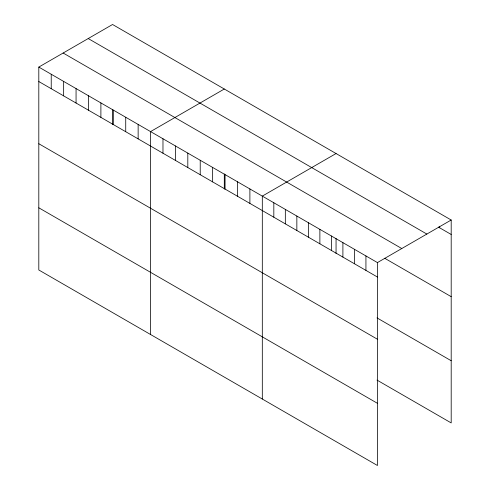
<?xml version="1.0" encoding="UTF-8"?>
<svg xmlns="http://www.w3.org/2000/svg" width="490" height="490" viewBox="0 0 490 490"><rect width="100%" height="100%" fill="white"/><g stroke="black" fill="none" stroke-linecap="round" stroke-linejoin="round"><path stroke-width="0.73" d="M38.808 67.075L377.441 262.585L377.441 465.5L38.808 269.99L38.808 67.075L112.559 24.5L451.192 220.01L451.192 422.925L376.994 380.087M224.304 89.015L150.559 131.596L150.559 334.511M336.054 153.535L262.309 196.11L262.309 399.025M377.441 262.585L451.192 220.01M438.397 227.078L451.192 234.465M88.218 38.551L426.851 234.061M63.149 53.024L401.782 248.534M384.668 258.248L451.192 296.658M38.808 81.536L377.441 277.04M376.994 317.894L451.192 360.732M38.808 143.729L377.441 339.233M38.808 207.803L377.441 403.307M439.677 226.294L439.677 227.819M365.932 255.939L365.932 270.394M354.417 249.288L354.417 263.749M342.902 242.642L342.902 257.103M336.054 238.477L336.054 253.55M331.387 235.996L331.387 250.451M319.878 229.351L319.878 243.806M308.363 222.699L308.363 237.16M296.848 216.053L296.848 230.514M285.333 209.408L285.333 223.863M273.824 202.762L273.824 217.217M249.894 188.944L249.894 203.399M237.472 181.772L237.472 196.233M225.057 174.605L225.057 189.067M224.304 173.956L224.304 189.036M212.642 167.439L212.642 181.894M200.226 160.267L200.226 174.728M187.811 153.101L187.811 167.562M175.396 145.934L175.396 160.389M162.974 138.762L162.974 153.223M138.143 124.423L138.143 138.884M125.728 117.257L125.728 131.718M113.313 110.091L113.313 124.546M112.559 109.442L112.559 124.515M100.891 102.918L100.891 117.379M88.476 95.752L88.476 110.207M76.06 88.58L76.06 103.041M63.645 81.413L63.645 95.875M51.23 74.247L51.23 88.702"/></g></svg>
